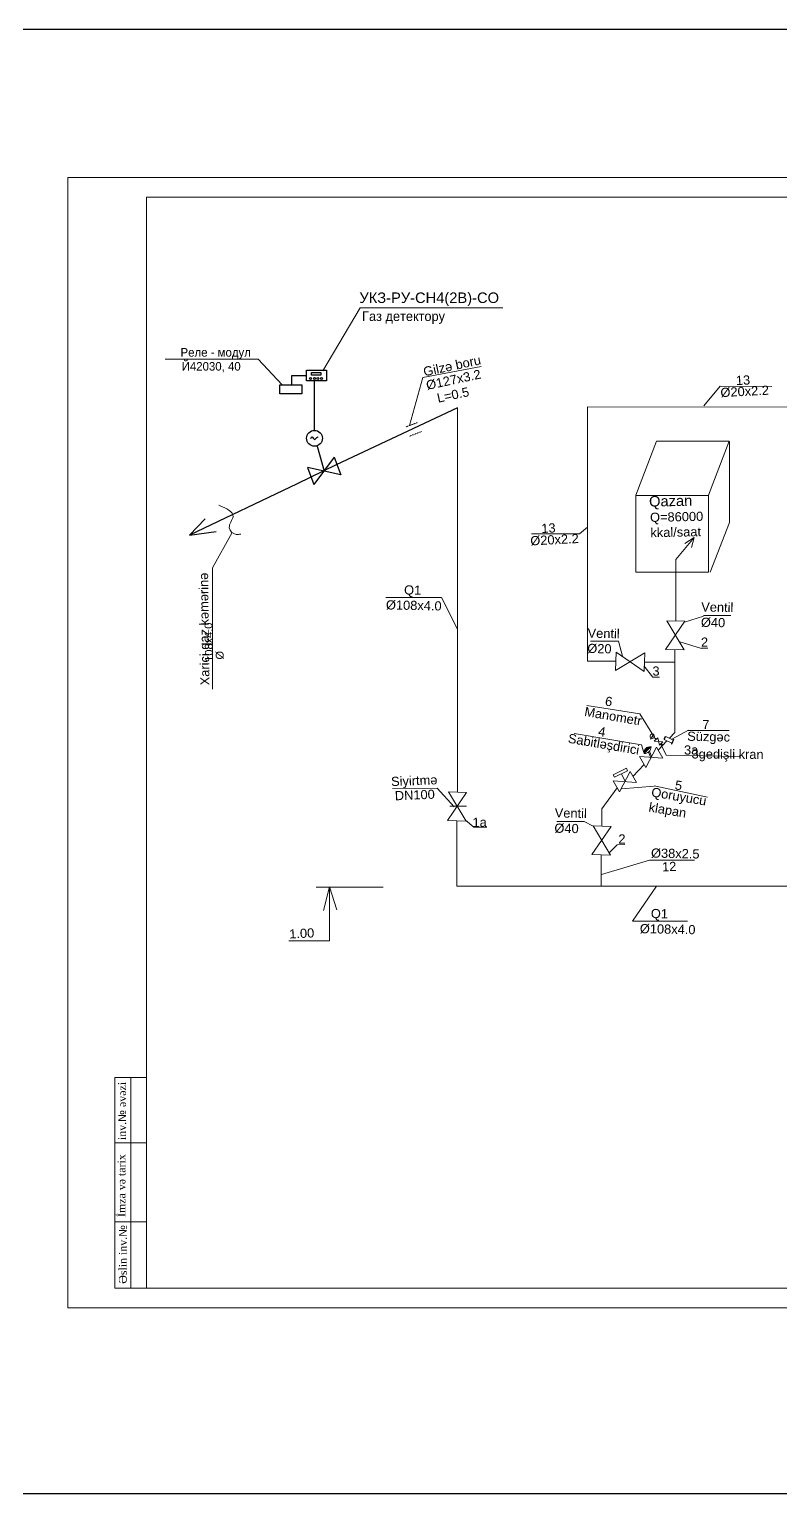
# Model space of a CAD drawing. Header units: metres. Extents: x -32726 to 456644, y -316542 to -32152.
# Drawn here: x 66049 to 94681, y -316542 to -260763 of the extents above; entities that cross this region are included whole.
import ezdxf

# ---------------------------------------------------------------- set-up
doc = ezdxf.new("R2010")
doc.units = ezdxf.units.M
doc.header["$LTSCALE"] = 0.5
doc.linetypes.add('DASHDOT2', pattern=[12.7, 6.35, -3.175, 0, -3.175])
doc.linetypes.add('DUZ', pattern=[0])
for name, color, linetype, lineweight in [('33', 7, 'Continuous', 35), ('VINOSKİ', 7, 'Continuous', 18), ('окна', 140, 'Continuous', 9), ('перегородка', 130, 'Continuous', 20)]:
    doc.layers.add(name, color=color, linetype=linetype, lineweight=lineweight)
for name, color, linetype in [('_штамп рамка', 7, 'Continuous'), ('radiator', 82, 'Continuous'), ('ramka', 7, 'Continuous')]:
    doc.layers.add(name, color=color, linetype=linetype)
doc.styles.add('A3_Times_AzLat', font='a3ar(la).ttf')
doc.styles.add('ARİAL', font='arial.ttf')
doc.styles.add('eeee', font='az97l01.TTF')
doc.styles.get("Standard").update_dxf_attribs({"font": 'arial.ttf', "height": 1})

msp = doc.modelspace()

# ---------------------------------------------------------------- linework, layer by layer
at = {"lineweight": 15}
for p in [(77235, -273771), (84089, -271371)]:
    msp.add_line(p, (78661, -271371), dxfattribs=at)
at = {"color": 7, "lineweight": 18}
for p, q in [((81043, -274030), (83268, -273613)), ((92372, -274360), (91755, -275111)), ((92370, -274361), (94345, -274364)), ((90745, -276457), (91234, -276457)), ((89966, -278524), (90455, -278524)), ((85189, -279978), (87021, -279978)), ((87016, -279977), (87319, -279723)), ((73028, -285898), (73025, -281275)), ((79636, -282400), (81757, -282400)), ((81757, -282400), (82363, -283617)), ((91745, -283118), (91014, -283347)), ((91739, -283097), (92776, -283097)), ((87433, -284068), (88506, -284068)), ((88503, -284066), (88650, -284638)), ((91662, -284343), (90805, -284076)), ((91658, -284340), (91907, -284340)), ((89807, -285444), (89469, -285005)), ((89809, -285443), (90058, -285443)), ((87293, -286524), (89310, -286837)), ((89829, -287676), (89311, -286838)), ((86809, -287582), (89377, -288017)), ((90241, -287813), (90302, -287697)), ((90241, -287806), (90297, -287698)), ((90242, -287796), (90291, -287703)), ((90246, -287782), (90282, -287712)), ((90598, -287812), (90515, -287981)), ((90601, -287813), (90518, -287983)), ((90604, -287815), (90521, -287985)), ((90607, -287816), (90524, -287986)), ((90609, -287817), (90526, -287987)), ((90612, -287819), (90529, -287988)), ((90611, -287820), (90529, -287988)), ((91161, -287461), (90537, -287796)), ((90598, -287812), (90612, -287819)), ((91152, -287470), (92711, -287470)), ((89469, -288308), (89372, -288013)), ((90311, -288413), (90108, -287987)), ((90515, -287981), (90529, -287988)), ((89751, -288489), (89747, -288494)), ((90312, -288413), (93145, -288462)), ((79884, -289675), (81590, -289671)), ((82242, -290378), (81588, -289670)), ((89860, -289594), (88613, -289688)), ((89857, -289583), (91888, -290012)), ((82990, -291154), (82670, -290893)), ((82990, -291154), (83487, -291158)), ((86156, -290941), (87194, -290941)), ((87533, -291118), (87190, -290939)), ((88444, -291829), (88136, -292142)), ((88442, -291823), (88737, -291818)), ((89686, -292405), (87858, -292955)), ((91401, -292405), (89686, -292405)), ((89034, -294730), (89952, -293397)), ((76985, -293435), (79527, -293435)), ((89034, -294730), (91125, -294730)), ((75938, -295489), (77484, -295489))]:
    msp.add_line(p, q, dxfattribs=at)
at = {"lineweight": 30}
for p, q in [((76054, -273948), (76611, -273949)), ((76054, -274303), (76054, -273948))]:
    msp.add_line(p, q, dxfattribs=at)
at = {"color": 0, "lineweight": 30, "ltscale": 10}
msp.add_line((76918, -276039), (76918, -274156), dxfattribs=at)
at = {"lineweight": 18}
for p, q in [((80532, -275857), (81043, -274030)), ((73778, -279930), (73025, -281275)), ((69314, -303183), (69314, -300683)), ((69314, -300683), (70514, -300683)), ((69914, -308708), (69914, -300683)), ((70514, -303183), (69314, -303183)), ((69314, -306183), (69314, -303183)), ((69314, -308708), (69314, -306183)), ((70514, -306183), (69314, -306183)), ((70514, -308708), (69314, -308708))]:
    msp.add_line(p, q, dxfattribs=at)
at = {"color": 0, "lineweight": 18}
for p, q in [((89608, -288226), (89479, -288347)), ((89491, -288336), (89482, -288247)), ((89502, -288325), (89491, -288224)), ((89518, -288310), (89506, -288192)), ((89532, -288297), (89527, -288167)), ((89546, -288284), (89541, -288152)), ((89561, -288270), (89557, -288138)), ((89572, -288260), (89568, -288131)), ((89580, -288253), (89581, -288122)), ((89597, -288237), (89595, -288115)), ((89608, -288226), (89738, -288098)), ((89612, -288222), (89610, -288108)), ((89626, -288209), (89622, -288104)), ((89639, -288195), (89635, -288100)), ((89654, -288181), (89650, -288097)), ((89667, -288169), (89662, -288095)), ((89679, -288157), (89675, -288094)), ((89694, -288141), (89691, -288093)), ((89712, -288124), (89710, -288094))]:
    msp.add_line(p, q, dxfattribs=at)
at = {"lineweight": 18}
msp.add_lwpolyline([(129014, -266407), (67514, -266407), (67514, -309457), (129014, -309457)], close=True, dxfattribs=at)
at = {"lineweight": 30}
for points in [[(76611, -273751), (77368, -273751), (77368, -274156), (76611, -274156)], [(76797, -273841), (77158, -273841), (77158, -273935), (76797, -273935)]]:
    msp.add_lwpolyline(points, close=True, dxfattribs=at)
for centre, radius in [((76765, -274060), 35.8), ((76912, -274060), 35.8), ((77047, -274060), 35.8), ((77186, -274060), 35.8), ((76918, -276342), 303)]:
    msp.add_circle(centre, radius, dxfattribs=at)
at = {"color": 0, "lineweight": 18}
for centre, radius, start, end in [((89692, -288315), 222, 77.8954, 188.1608), ((89488, -288097), 251, 266.3203, 359.7358)]:
    msp.add_arc(centre, radius, start, end, dxfattribs=at)
at = {"lineweight": 30}
msp.add_open_spline([(76771, -276355), (76787, -276320), (76828, -276227), (76922, -276490), (76995, -276288), (77052, -276289), (77053, -276289), (77053, -276289)], degree=3, knots=[0, 0, 0, 0, 86.050693, 227.067747, 394.020814, 395.903579, 396.844959, 396.844959, 396.844959, 396.844959], dxfattribs=at)
at = {"layer": '33', "lineweight": 18}
for p, q in [((87315, -275144), (123221, -275199)), ((87315, -275144), (87317, -284837)), ((89165, -278502), (89944, -276453)), ((89942, -276455), (92722, -276455)), ((91927, -278505), (92723, -276455)), ((92727, -276458), (92727, -279559)), ((89163, -278523), (89163, -281446)), ((89163, -278523), (91932, -278523)), ((91932, -278523), (91932, -281446)), ((91991, -281436), (92730, -279546)), ((90686, -280957), (91384, -280115)), ((91384, -280115), (91033, -280348)), ((91384, -280115), (91281, -280500)), ((90686, -280957), (90681, -283302)), ((89163, -281446), (91932, -281446)), ((90650, -284391), (90650, -284867)), ((87317, -284837), (88402, -284836)), ((89491, -284867), (90650, -284867)), ((77484, -293428), (77261, -294323)), ((77484, -293428), (77484, -295489)), ((77484, -293428), (77766, -294297))]:
    msp.add_line(p, q, dxfattribs=at)
at = {"layer": '_штамп рамка', "lineweight": 18}
msp.add_lwpolyline([(128264, -267157), (70514, -267157), (70514, -308707), (100514, -308707), (128264, -308707), (128264, -300457)], close=True, dxfattribs=at)
at = {"layer": 'radiator', "color": 7, "linetype": 'Continuous', "lineweight": 30, "ltscale": 0.5}
for p, q in [((82368, -275180), (77744, -277358)), ((77022, -276644), (77282, -277591)), ((77665, -277061), (76890, -278098)), ((77665, -277061), (77915, -277729)), ((77744, -277358), (76261, -278082)), ((77915, -277729), (76649, -277454)), ((76649, -277454), (76890, -278098)), ((76261, -278082), (72155, -280034)), ((72155, -280034), (72754, -279409)), ((72155, -280034), (73172, -279888))]:
    msp.add_line(p, q, dxfattribs=at)
at = {"layer": 'radiator', "color": 7, "linetype": 'Continuous', "lineweight": 18, "ltscale": 0.5}
for p, q in [((82368, -289821), (82368, -275180)), ((90293, -284381), (91024, -283311)), ((91006, -284401), (90337, -283293)), ((91024, -283311), (90337, -283293)), ((91006, -284401), (90293, -284381)), ((88411, -284493), (88392, -285180)), ((89500, -284511), (88392, -285180)), ((89481, -285224), (88411, -284493)), ((89500, -284511), (89481, -285224)), ((90650, -284867), (90650, -287553)), ((89720, -287807), (89731, -287769)), ((89721, -287805), (89746, -287777)), ((89835, -287604), (89728, -287795)), ((89784, -287693), (89817, -287713)), ((89786, -287695), (89817, -287720)), ((89936, -287805), (89855, -287736)), ((89995, -287745), (89865, -287882)), ((90060, -288036), (89995, -287745)), ((90650, -287553), (90445, -287766)), ((89542, -288881), (89951, -288107)), ((89716, -288487), (89639, -288293)), ((89760, -288468), (89678, -288260)), ((90192, -287901), (89865, -287882)), ((90184, -288520), (89951, -288107)), ((90347, -287868), (90013, -288216)), ((90192, -287901), (90060, -288036)), ((90193, -288031), (90126, -287969)), ((89480, -288771), (89051, -289218)), ((89303, -288458), (90184, -288520)), ((89542, -288881), (89303, -288458)), ((88302, -289390), (89184, -289452)), ((88541, -289813), (88302, -289390)), ((88541, -289813), (88950, -289039)), ((88750, -289419), (88615, -289117)), ((89184, -289452), (88950, -289039)), ((81980, -290900), (82711, -289830)), ((82693, -290919), (82024, -289812)), ((82711, -289830), (82024, -289812)), ((88452, -289655), (87859, -290458)), ((82702, -290353), (82072, -290353)), ((87859, -290458), (87859, -291117)), ((82693, -290919), (81980, -290900)), ((82337, -290910), (82337, -293397)), ((87487, -292196), (88218, -291126)), ((88200, -292215), (87531, -291108)), ((88218, -291126), (87531, -291108)), ((88200, -292215), (87487, -292196)), ((87844, -292206), (87844, -293397)), ((82337, -293397), (88759, -293397)), ((88755, -293397), (91799, -293397)), ((91799, -293397), (112448, -293397))]:
    msp.add_line(p, q, dxfattribs=at)
at = {"layer": 'radiator', "color": 7, "linetype": 'DASHDOT2', "lineweight": 18, "ltscale": 0.5}
for p, q in [((80392, -275910), (80859, -275734)), ((80525, -276263), (80991, -276088))]:
    msp.add_line(p, q, dxfattribs=at)
at = {"layer": 'radiator', "color": 7, "linetype": 'Continuous', "lineweight": 18, "ltscale": 0.5}
for points in [[(90245, -287818), (90304, -287697), (90586, -287835), (90527, -287956)], [(88342, -289251), (88846, -289004), (88799, -288909), (88296, -289156)]]:
    msp.add_lwpolyline(points, close=True, dxfattribs=at)
msp.add_circle((89784, -287692), 83.6, dxfattribs=at)
msp.add_ellipse((90274, -287758), major_axis=(-29.5, -60.2), ratio=0.26156, start_param=3.141593, end_param=6.283185, dxfattribs=at)
msp.add_open_spline([(73274, -278888), (73556, -279011), (74017, -279214), (73538, -279727), (73867, -280039), (74046, -280003), (74107, -279991)], degree=3, knots=[0, 0, 0, 0, 695.06075, 1138.263222, 1498.758778, 1679.568915, 1679.568915, 1679.568915, 1679.568915], dxfattribs=at)
at = {"layer": 'ramka', "color": 1, "linetype": 'DUZ', "lineweight": 30, "ltscale": 0.4}
msp.add_lwpolyline([(-32726, -260763), (138190, -260763), (138190, -316542), (-32726, -316542)], close=True, dxfattribs=at)
at = {"layer": 'VINOSKİ'}
for p in [(71222, -273322), (75684, -274305)]:
    msp.add_line(p, (74768, -273322), dxfattribs=at)
at = {"layer": 'VINOSKİ', "lineweight": 30}
msp.add_lwpolyline([(75601, -274303), (76434, -274303), (76434, -274646), (75601, -274646)], close=True, dxfattribs=at)

# ---------------------------------------------------------------- texts
at = {"lineweight": 18}
for s, insert, char_height, width, attachment_point, rotation in [('{\\fArial|b0|i0|c238|p34;Gilzə boru}', (81068, -273815), 350, 10118.05, 4, 12.0572), ('{\\fArial|b0|i0|c0|p34;%%C\\fArial|b0|i0|c238|p34;127x3.2}', (81178, -274336), 350, 10118.05, 4, 12.0572), ('{\\fArial|b0|i0|c238|p34;L=0.5}', (81592, -274819), 350, 10118.05, 4, 12.0572), ('{\\fArial|b0|i0|c0|p34;%%C20x2.\\fArial|b0|i0|c238|p34;2}', (92386, -274606), 350, 10118.05, 4, 2.9031), ('{\\fArial|b0|i0|c238|p34;13}', (92972, -274144), 350, 10118.05, 4, 2.9031), ('{\\fArial|b0|i0|c0|p34;Qazan}', (89666, -278800), 400, 10118.05, 4, 1.2437), ('{\\fArial|b0|i0|c0|p34;Q=86000\\Pkkal/saat}', (89709, -279647), 350, 10118.05, 4, 1.2437), ('{\\fArial|b0|i0|c0|p34;%%C20x2.\\fArial|b0|i0|c238|p34;2}', (85140, -280255), 350, 10118.05, 4, 2.9031), ('{\\fArial|b0|i0|c238|p34;13}', (85559, -279779), 350, 10118.05, 4, 2.9031), ('{\\fArial|b0|i0|c0|p34;\\H1.75x;     Q\\fArial|b0|i0|c238|p34;1\\fArial|b0|i0|c0|p34;\\P\\fArial|b0|i0|c238|p34;%%C108x4.0}', (79646, -282399), 200, 10118.05, 4, 358.8283), ('{\\fArial|b0|i0|c238|p34;Ventil\\P%%C40}', (91647, -283061), 350, 10118.05, 4, 358.8283), ('{\\fArial|b0|i0|c238|p34;Ventil\\P%%C\\fArial|b0|i0|c0|p34;20}', (87317, -284057), 350, 10118.05, 4, 358.8283), ('{\\fArial|b0|i0|c238|p34;2}', (91642, -284107), 350, 10118.05, 4, 0.4897), ('{\\fArial|b0|i0|c238|p34;3}', (89793, -285211), 350, 10118.05, 4, 0.4897), ('{\\fArial|b0|i0|c0|p34;Manometr}', (87210, -286743), 350, 10118.05, 4, 350.2737), ('{\\fArial|b0|i0|c238|p34;6}', (87995, -286346), 350, 10118.05, 4, 351.0374), ('{\\fArial|b0|i0|c238|p34;7}', (91695, -287245), 350, 10118.05, 4, 0.4897), ('{\\fArial|b0|i0|c238|p34;Sabitləşdirici}', (86575, -287813), 350, 10118.05, 4, 350.2737), ('{\\fArial|b0|i0|c238|p34;4}', (87735, -287498), 350, 10118.05, 4, 351.0374), ('{\\fArial|b0|i0|c238|p34;\\H1.75x;Süzgəc}', (91119, -287740), 200, 10118.05, 4, 358.8283), ('{\\fArial|b0|i0|c238|p34;3\\fArial|b0|i0|c0|p34;a}', (90997, -288218), 350, 10118.05, 4, 0.4897), ('{\\fArial|b0|i0|c0|p34;                                     \\fArial|b0|i0|c238|p34;3gedişli\\fArial|b0|i0|c0|p34; kran\\fArial|b0|i0|c238|p34; \\fArial|b0|i0|c0|p34;                   }', (90333, -288409), 350, 4041.25, 4, 359.5776), ('{\\fArial|b0|i0|c238|p34;Siyirtmə}', (79836, -289469), 350, 10118.05, 4, 2.3135), ('{\\fArial|b0|i0|c238|p34;5}', (90656, -289542), 350, 10118.05, 4, 351.0374), ('{\\fArial|b0|i0|c238|p34;DN100}', (79978, -289959), 350, 10118.05, 4, 2.3135), ('{\\fArial|b0|i0|c0|p34;\\H1.75x;Q\\fArial|b0|i0|c238|p34;oruyucu\\Pklapan }', (89701, -290144), 200, 10118.05, 4, 350.2737), ('{\\fArial|b0|i0|c238|p34;Ventil\\P%%C40}', (86065, -290904), 350, 10118.05, 4, 358.8283), ('{\\fArial|b0|i0|c238|p34;1a}', (82937, -290971), 350, 10118.05, 4, 0.4897), ('{\\fArial|b0|i0|c238|p34;2}', (88495, -291603), 350, 10118.05, 4, 0.4897), ('{\\fArial|b0|i0|c238|p34;%%C38x2.5}', (89740, -292143), 350, 10118.05, 4, 358.8283), ('{\\fArial|b0|i0|c238|p34;12}', (90160, -292670), 350, 10118.05, 4, 2.9031), ('{\\H1.75x;   Q\\fArial|b0|i0|c238|p34;1\\fArial|b0|i0|c204|p34;\\P\\fArial|b0|i0|c238|p34;%%C108x4.0}', (89320, -294730), 200, 10118.05, 4, 358.8283), ('{\\fArial|b0|i0|c238|p34;1.00}', (75955, -295225), 350, 10118.05, 4, 2.9031), ('{\\fTimes New Roman|b0|i0|c238|p18;inv.}№ {\\fTimes New Roman|b0|i0|c238|p18;əvəzi}', (69436, -303072), 300, 2407.34, 1, 90), ('{\\fTimes New Roman|b0|i0|c238|p18;İmza və tarix}', (69413, -306001), 300, 4806.45, 1, 90), ('{\\fTimes New Roman|b0|i0|c238|p18;Əslin inv.}№', (69465, -308545), 300, 3797.62, 1, 90)]:
    msp.add_mtext(s, dxfattribs=dict(at, insert=insert, char_height=char_height, width=width, attachment_point=attachment_point, rotation=rotation))
at = {"color": 7, "lineweight": 18, "insert": (72565, -285755), "char_height": 350, "width": 20583.32, "attachment_point": 1, "rotation": 90.7199}
msp.add_mtext('{\\fArial|b0|i0|c238|p34;Xarici qaz kəmərinə}', dxfattribs=at)
at = {"lineweight": 18, "width": 14032.8, "attachment_point": 1, "rotation": 90.665, "style": 'A3_Times_AzLat'}
for s, insert, char_height in [('                                       {\\fArial|b0|i0|c204|p34; \\H0.41667x; \\fArial|b0|i0|c238|p34;108x4.0}', (72871, -295684), 720), ('{\\fArial|b0|i0|c0|p34;%%C}', (73156, -284770), 300)]:
    msp.add_mtext(s, dxfattribs=dict(at, insert=insert, char_height=char_height))
at = {"layer": 'окна', "color": 0, "ltscale": 2, "insert": (78627, -270787), "char_height": 400.44, "width": 1297.14, "attachment_point": 1, "style": 'ARİAL'}
msp.add_mtext('УКЗ-РУ-СН4(2В)-СО', dxfattribs=at)
at = {"layer": 'окна', "color": 0, "ltscale": 2, "insert": (78730, -271510), "char_height": 363.72, "width": 7895.41, "attachment_point": 1}
msp.add_mtext('{\\fAzeri Arial Lat|b0|i0|c204|p34;Газ детектору}', dxfattribs=at)
at = {"layer": 'перегородка', "color": 0, "style": 'eeee'}
for s, p in [('Реле - модул', (71813, -273230)), ('Й42030, 40', (71856, -273763))]:
    msp.add_text(s, height=325.3, dxfattribs=at).set_placement(p)

doc.saveas('drawing.dxf')
